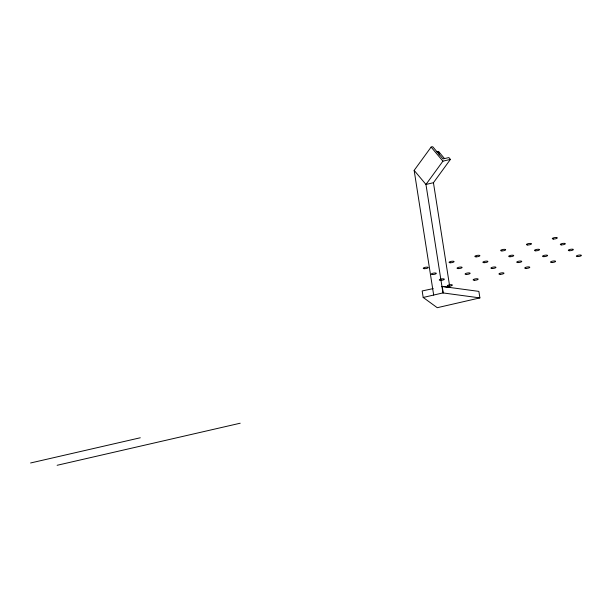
<?xml version="1.0" encoding="UTF-8"?>
<svg xmlns="http://www.w3.org/2000/svg" width="612" height="612" viewBox="0 0 612 612"><rect width="100%" height="100%" fill="white"/><g stroke="black" fill="none" stroke-linecap="round" stroke-linejoin="round"><path stroke-width="0.92" d="M414.148 170.388L431.116 147.087L432.722 146.712L442.996 158.944L448.871 157.567L450.417 159.403L433.441 182.705L425.96 184.464L414.148 170.388L433.678 295.053L423.19 297.455L422.173 290.952L433.151 288.612M450.417 159.403L442.927 161.163L425.96 184.464L442.958 292.918L433.671 295.045M436.731 151.845L438.513 151.424L444.442 158.485M423.19 297.455L437.259 307.698L479.892 297.899L478.875 291.388L441.941 286.408L449.858 287.502L433.441 182.705M442.958 292.918L479.892 297.899M30.6 462.978L140.278 437.771M57.123 465.288L240.187 423.221M431.116 147.087L442.927 161.163M438.513 151.424L439.301 154.905M442.201 286.347L443.226 292.857M577.636 256.573A2.563 0.681 -8.9 0 0 581.4 255.411A2.563 0.681 -8.9 0 0 577.567 255.388A2.563 0.681 -8.9 0 0 577.636 256.573M569.604 250.729A2.563 0.681 -8.9 0 0 573.375 249.566A2.563 0.681 -8.9 0 0 569.535 249.543A2.563 0.681 -8.9 0 0 569.604 250.729M561.579 244.884A2.563 0.681 -8.9 0 0 565.343 243.721A2.563 0.681 -8.9 0 0 561.51 243.706A2.563 0.681 -8.9 0 0 561.579 244.884M553.546 239.04A2.563 0.681 -8.9 0 0 557.318 237.884A2.563 0.681 -8.9 0 0 553.477 237.861A2.563 0.681 -8.9 0 0 553.546 239.04M551.825 262.502A2.563 0.681 -8.9 0 0 555.597 261.339A2.563 0.681 -8.9 0 0 551.756 261.316A2.563 0.681 -8.9 0 0 551.825 262.502M543.8 256.658A2.563 0.681 -8.9 0 0 547.564 255.495A2.563 0.681 -8.9 0 0 543.731 255.479A2.563 0.681 -8.9 0 0 543.8 256.658M535.768 250.813A2.563 0.681 -8.9 0 0 539.539 249.658A2.563 0.681 -8.9 0 0 535.699 249.635A2.563 0.681 -8.9 0 0 535.768 250.813M526.022 268.431A2.563 0.681 -8.9 0 0 529.785 267.268A2.563 0.681 -8.9 0 0 525.953 267.245A2.563 0.681 -8.9 0 0 526.022 268.431M517.997 262.586A2.563 0.681 -8.9 0 0 521.761 261.431A2.563 0.681 -8.9 0 0 517.92 261.408A2.563 0.681 -8.9 0 0 517.997 262.586M509.964 256.742A2.563 0.681 -8.9 0 0 513.728 255.587A2.563 0.681 -8.9 0 0 509.895 255.564A2.563 0.681 -8.9 0 0 509.964 256.742M500.218 274.36A2.563 0.681 -8.9 0 0 503.982 273.204A2.563 0.681 -8.9 0 0 500.142 273.182A2.563 0.681 -8.9 0 0 500.218 274.36M492.186 268.515A2.563 0.681 -8.9 0 0 495.95 267.36A2.563 0.681 -8.9 0 0 492.117 267.337A2.563 0.681 -8.9 0 0 492.186 268.515M484.161 262.678A2.563 0.681 -8.9 0 0 487.925 261.515A2.563 0.681 -8.9 0 0 484.084 261.492A2.563 0.681 -8.9 0 0 484.161 262.678M527.743 244.976A2.563 0.681 -8.9 0 0 531.507 243.813A2.563 0.681 -8.9 0 0 527.674 243.79A2.563 0.681 -8.9 0 0 527.743 244.976M474.407 280.288A2.563 0.681 -8.9 0 0 478.171 279.133A2.563 0.681 -8.9 0 0 474.338 279.11A2.563 0.681 -8.9 0 0 474.407 280.288M448.604 286.225A2.563 0.681 -8.9 0 0 452.367 285.062A2.563 0.681 -8.9 0 0 448.535 285.039A2.563 0.681 -8.9 0 0 448.604 286.225M466.382 274.451A2.563 0.681 -8.9 0 0 470.146 273.289A2.563 0.681 -8.9 0 0 466.313 273.266A2.563 0.681 -8.9 0 0 466.382 274.451M440.571 280.38A2.563 0.681 -8.9 0 0 444.335 279.217A2.563 0.681 -8.9 0 0 440.502 279.194A2.563 0.681 -8.9 0 0 440.571 280.38M501.939 250.905A2.563 0.681 -8.9 0 0 505.703 249.742A2.563 0.681 -8.9 0 0 501.863 249.719A2.563 0.681 -8.9 0 0 501.939 250.905M476.128 256.833A2.563 0.681 -8.9 0 0 479.892 255.671A2.563 0.681 -8.9 0 0 476.059 255.648A2.563 0.681 -8.9 0 0 476.128 256.833M458.35 268.607A2.563 0.681 -8.9 0 0 462.114 267.444A2.563 0.681 -8.9 0 0 458.281 267.421A2.563 0.681 -8.9 0 0 458.35 268.607M432.546 274.536A2.563 0.681 -8.9 0 0 436.31 273.38A2.563 0.681 -8.9 0 0 432.477 273.357A2.563 0.681 -8.9 0 0 432.546 274.536M450.325 262.762A2.563 0.681 -8.9 0 0 454.089 261.607A2.563 0.681 -8.9 0 0 450.256 261.584A2.563 0.681 -8.9 0 0 450.325 262.762M424.514 268.691A2.563 0.681 -8.9 0 0 428.278 267.536A2.563 0.681 -8.9 0 0 424.445 267.513A2.563 0.681 -8.9 0 0 424.514 268.691"/></g></svg>
